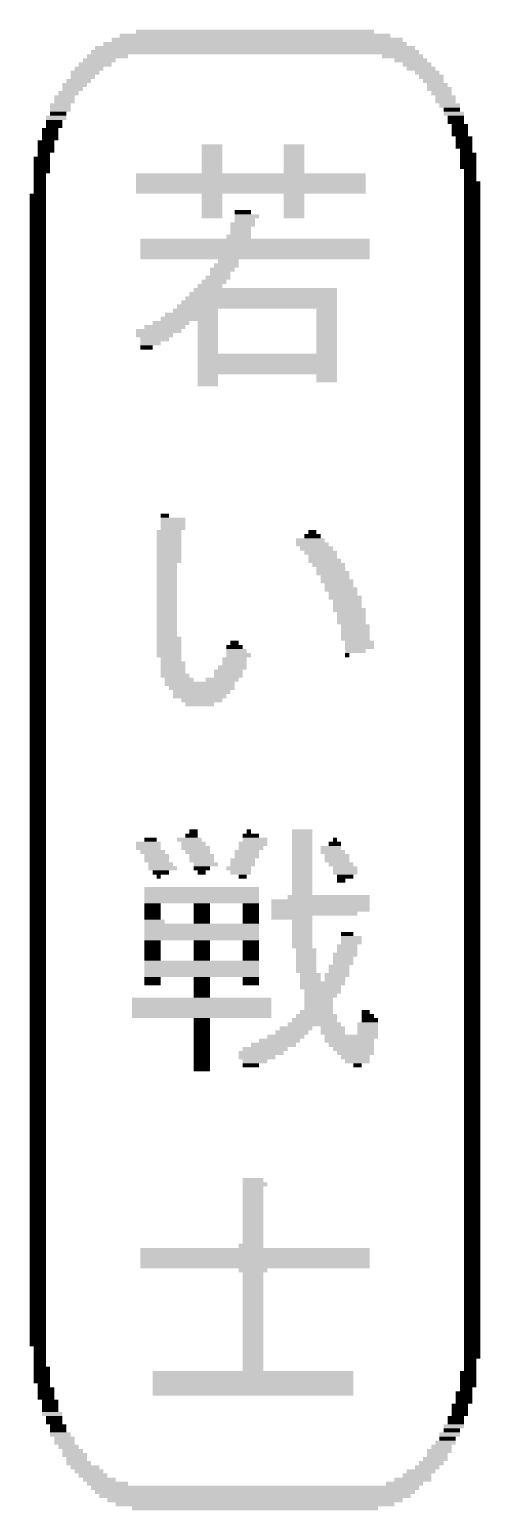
# Model space of a CAD drawing. Extents: x 0 to 386, y 0 to 144.
# Drawn here: x 317.79 to 321.14, y 15.38 to 26.39 of the extents above; entities that cross this region are included whole.
import ezdxf

# ---------------------------------------------------------------- set-up
doc = ezdxf.new("R2010")
doc.units = 0
doc.layers.add('21', color=253, linetype='CONTINUOUS')

# ---------------------------------------------------------------- blocks, each defined once
blk = doc.blocks.new('RECT')
blk.add_solid([(-0.5, -0.5), (0.5, -0.5), (-0.5, 0.5), (0.5, 0.5)])

msp = doc.modelspace()

# ---------------------------------------------------------------- block references
at = {"layer": '21', "yscale": 0.0305}
for p, xscale in [((319.4774, 26.3118), 2.1641), ((319.4622, 26.3423), 2.0117), ((319.4622, 26.3728), 1.7678), ((318.3649, 26.1899), 0.3048), ((319.4622, 26.2204), 2.4384), ((319.4622, 26.2509), 2.3774), ((319.4622, 26.2814), 2.2555), ((320.5595, 26.1899), 0.3048), ((318.1973, 26.068), 0.2134), ((318.2278, 26.0985), 0.2134), ((318.2735, 26.129), 0.2438), ((318.304, 26.1594), 0.2438), ((320.6204, 26.1594), 0.2438), ((320.6662, 26.129), 0.2134), ((320.6966, 26.0985), 0.2134), ((320.7424, 26.068), 0.1829), ((318.1211, 25.9766), 0.1829), ((318.1516, 26.007), 0.1829), ((318.182, 26.0375), 0.1829), ((320.7728, 26.0375), 0.1829), ((320.7881, 26.007), 0.1524), ((320.8186, 25.9766), 0.1524), ((318.0449, 25.8851), 0.1524), ((318.0449, 25.8546), 0.1524), ((318.0754, 25.9156), 0.1524), ((318.1058, 25.9461), 0.1524), ((320.8338, 25.9461), 0.1829), ((320.849, 25.9156), 0.1524), ((320.8795, 25.8851), 0.1524), ((320.8795, 25.8546), 0.1524), ((317.9839, 25.7327), 0.1524), ((318.0144, 25.8242), 0.1524), ((318.0144, 25.7937), 0.1524), ((317.9992, 25.7632), 0.1219), ((320.91, 25.8242), 0.1524), ((320.9252, 25.7937), 0.1219), ((320.9405, 25.7632), 0.1524), ((320.9557, 25.7327), 0.1219), ((317.9382, 25.6413), 0.1219), ((317.9687, 25.7022), 0.1219), ((317.9687, 25.6718), 0.1219), ((320.9557, 25.7022), 0.1219), ((320.9862, 25.6718), 0.1219), ((320.9862, 25.6413), 0.1219), ((317.9077, 25.5498), 0.1219), ((317.9077, 25.5194), 0.1219), ((317.9382, 25.6108), 0.1219), ((317.9382, 25.5803), 0.1219), ((319.1422, 25.5194), 0.1524), ((319.7518, 25.5194), 0.1524), ((320.9862, 25.6108), 0.1219), ((321.0167, 25.5803), 0.1219), ((321.0167, 25.5498), 0.1219), ((321.0167, 25.5194), 0.1219), ((317.8772, 25.4279), 0.1219), ((317.9077, 25.4889), 0.1219), ((317.8925, 25.4584), 0.0914), ((319.1422, 25.4889), 0.1524), ((319.1422, 25.4584), 0.1524), ((319.1422, 25.4279), 0.1524), ((319.7518, 25.4889), 0.1524), ((319.7518, 25.4584), 0.1524), ((319.7518, 25.4279), 0.1524), ((321.0319, 25.4889), 0.0914), ((321.0472, 25.4584), 0.1219), ((321.0472, 25.4279), 0.1219), ((317.8772, 25.3974), 0.1219), ((317.8772, 25.367), 0.1219), ((317.8772, 25.3365), 0.1219), ((317.862, 25.306), 0.0914), ((319.4317, 25.306), 1.7069), ((319.1422, 25.3974), 0.1524), ((319.1422, 25.367), 0.1524), ((319.1422, 25.3365), 0.1524), ((319.7518, 25.3974), 0.1524), ((319.7518, 25.367), 0.1524), ((319.7518, 25.3365), 0.1524), ((321.0472, 25.3974), 0.1219), ((321.0472, 25.367), 0.1219), ((321.0624, 25.3365), 0.0914), ((321.0624, 25.306), 0.0914), ((317.862, 25.2755), 0.0914), ((317.862, 25.245), 0.0914), ((317.862, 25.2146), 0.0914), ((317.862, 25.1841), 0.0914), ((319.4317, 25.2755), 1.7069), ((319.4317, 25.245), 1.7069), ((319.4317, 25.2146), 1.7069), ((319.4317, 25.1841), 1.7069), ((321.0624, 25.2755), 0.0914), ((321.0776, 25.245), 0.1219), ((321.0776, 25.2146), 0.1219), ((321.0776, 25.1841), 0.1219), ((317.8468, 25.1536), 0.1219), ((317.8468, 25.1231), 0.1219), ((317.8468, 25.0926), 0.1219), ((319.1422, 25.1536), 0.1524), ((319.1422, 25.1231), 0.1524), ((319.1422, 25.0926), 0.1524), ((319.7518, 25.1536), 0.1524), ((319.7518, 25.1231), 0.1524), ((319.7518, 25.0926), 0.1524), ((321.0776, 25.1536), 0.1219), ((321.0776, 25.1231), 0.1219), ((321.0776, 25.0926), 0.1219), ((317.8468, 25.0622), 0.1219), ((317.8468, 25.0317), 0.1219), ((317.8468, 25.0012), 0.1219), ((317.8468, 24.9707), 0.1219), ((319.1422, 25.0622), 0.1524), ((319.1422, 25.0317), 0.1524), ((319.1422, 25.0012), 0.1524), ((319.3708, 25.0317), 0.1219), ((319.4012, 25.0012), 0.1829), ((319.386, 24.9707), 0.1524), ((319.7518, 25.0622), 0.1524), ((319.7518, 25.0317), 0.1524), ((319.7518, 25.0012), 0.1524), ((321.0776, 25.0622), 0.1219), ((321.0776, 25.0317), 0.1219), ((321.0776, 25.0012), 0.1219), ((321.0776, 24.9707), 0.1219), ((317.8468, 24.9402), 0.1219), ((317.8468, 24.9098), 0.1219), ((317.8468, 24.8793), 0.1219), ((319.3708, 24.9402), 0.1829), ((319.3555, 24.9098), 0.1524), ((319.3555, 24.8793), 0.1524), ((321.0776, 24.9402), 0.1219), ((321.0776, 24.9098), 0.1219), ((321.0776, 24.8793), 0.1219), ((317.8468, 24.8488), 0.1219), ((317.8468, 24.8183), 0.1219), ((317.8468, 24.7878), 0.1219), ((317.8468, 24.7574), 0.1219), ((319.4622, 24.8183), 1.7069), ((319.4622, 24.7878), 1.7069), ((319.4622, 24.7574), 1.7069), ((319.3403, 24.8488), 0.1829), ((321.0776, 24.8488), 0.1219), ((321.0776, 24.8183), 0.1219), ((321.0776, 24.7878), 0.1219), ((321.0776, 24.7574), 0.1219), ((317.8468, 24.7269), 0.1219), ((317.8468, 24.6964), 0.1219), ((317.8468, 24.6659), 0.1219), ((317.8468, 24.6354), 0.1219), ((319.4622, 24.7269), 1.7069), ((319.4622, 24.6964), 1.7069), ((319.2488, 24.6354), 0.1829), ((319.2641, 24.6659), 0.1524), ((321.0776, 24.7269), 0.1219), ((321.0776, 24.6964), 0.1219), ((321.0776, 24.6659), 0.1219), ((321.0776, 24.6354), 0.1219), ((317.8468, 24.605), 0.1219), ((317.8468, 24.5745), 0.1219), ((317.8468, 24.544), 0.1219), ((319.1879, 24.544), 0.1829), ((319.2184, 24.605), 0.1829), ((319.2031, 24.5745), 0.1524), ((321.0776, 24.605), 0.1219), ((321.0776, 24.5745), 0.1219), ((321.0776, 24.544), 0.1219), ((317.8468, 24.5135), 0.1219), ((317.8468, 24.483), 0.1219), ((317.8468, 24.4526), 0.1219), ((317.8468, 24.4221), 0.1219), ((319.5232, 24.4221), 1.0973), ((319.5384, 24.4526), 1.0668), ((319.1269, 24.483), 0.1829), ((319.1574, 24.5135), 0.1829), ((321.0776, 24.5135), 0.1219), ((321.0776, 24.483), 0.1219), ((321.0776, 24.4526), 0.1219), ((321.0776, 24.4221), 0.1219), ((317.8468, 24.3916), 0.1219), ((317.8468, 24.3611), 0.1219), ((317.8468, 24.3306), 0.1219), ((319.4774, 24.3306), 1.1887), ((319.4927, 24.3611), 1.1582), ((319.5079, 24.3916), 1.1278), ((321.0776, 24.3916), 0.1219), ((321.0776, 24.3611), 0.1219), ((321.0776, 24.3306), 0.1219), ((317.8468, 24.3002), 0.1219), ((317.8468, 24.2697), 0.1219), ((317.8468, 24.2392), 0.1219), ((317.8468, 24.2087), 0.1219), ((318.8374, 24.2087), 0.2743), ((318.9745, 24.2392), 0.4267), ((318.9898, 24.2697), 0.3962), ((319.0202, 24.3002), 0.3353), ((319.1117, 24.2087), 0.1524), ((319.9956, 24.3002), 0.1524), ((319.9956, 24.2697), 0.1524), ((319.9956, 24.2392), 0.1524), ((319.9956, 24.2087), 0.1524), ((321.0776, 24.3002), 0.1219), ((321.0776, 24.2697), 0.1219), ((321.0776, 24.2392), 0.1219), ((321.0776, 24.2087), 0.1219), ((317.8468, 24.1782), 0.1219), ((317.8468, 24.1478), 0.1219), ((317.8468, 24.1173), 0.1219), ((317.8468, 24.0868), 0.1219), ((318.7154, 24.1173), 0.2743), ((318.7459, 24.1478), 0.3353), ((318.7154, 24.0868), 0.2134), ((318.7916, 24.1782), 0.3048), ((319.1117, 24.1782), 0.1524), ((319.1117, 24.1478), 0.1524), ((319.1117, 24.1173), 0.1524), ((319.1117, 24.0868), 0.1524), ((319.9956, 24.1782), 0.1524), ((319.9956, 24.1478), 0.1524), ((319.9956, 24.1173), 0.1524), ((319.9956, 24.0868), 0.1524), ((321.0776, 24.1782), 0.1219), ((321.0776, 24.1478), 0.1219), ((321.0776, 24.1173), 0.1219), ((321.0776, 24.0868), 0.1219), ((317.8468, 24.0563), 0.1219), ((317.8468, 24.0258), 0.1219), ((317.8468, 23.9954), 0.1219), ((318.685, 24.0563), 0.1524), ((318.6545, 24.0258), 0.0914), ((319.1117, 24.0563), 0.1524), ((319.1117, 24.0258), 0.1524), ((319.1117, 23.9954), 0.1524), ((319.9956, 24.0563), 0.1524), ((319.9956, 24.0258), 0.1524), ((319.9956, 23.9954), 0.1524), ((321.0776, 24.0563), 0.1219), ((321.0776, 24.0258), 0.1219), ((321.0776, 23.9954), 0.1219), ((317.8468, 23.9649), 0.1219), ((317.8468, 23.9344), 0.1219), ((317.8468, 23.9039), 0.1219), ((317.8468, 23.8734), 0.1219), ((319.5536, 23.9649), 1.0363), ((319.5536, 23.9344), 1.0363), ((319.5536, 23.9039), 1.0363), ((319.5536, 23.8734), 1.0363), ((321.0776, 23.9649), 0.1219), ((321.0776, 23.9344), 0.1219), ((321.0776, 23.9039), 0.1219), ((321.0776, 23.8734), 0.1219), ((317.8468, 23.843), 0.1219), ((317.8468, 23.8125), 0.1219), ((317.8468, 23.782), 0.1219), ((319.5536, 23.843), 1.0363), ((319.1117, 23.8125), 0.1524), ((319.1117, 23.782), 0.1524), ((319.9956, 23.8125), 0.1524), ((319.9956, 23.782), 0.1524), ((321.0776, 23.843), 0.1219), ((321.0776, 23.8125), 0.1219), ((321.0776, 23.782), 0.1219), ((317.8468, 23.7515), 0.1219), ((317.8468, 23.721), 0.1219), ((317.8468, 23.6906), 0.1219), ((317.8468, 23.6601), 0.1219), ((319.1117, 23.7515), 0.1524), ((321.0776, 23.7515), 0.1219), ((321.0776, 23.721), 0.1219), ((321.0776, 23.6906), 0.1219), ((321.0776, 23.6601), 0.1219), ((317.8468, 23.6296), 0.1219), ((317.8468, 23.5991), 0.1219), ((317.8468, 23.5686), 0.1219), ((317.8468, 23.5382), 0.1219), ((321.0776, 23.6296), 0.1219), ((321.0776, 23.5991), 0.1219), ((321.0776, 23.5686), 0.1219), ((321.0776, 23.5382), 0.1219), ((317.8468, 23.5077), 0.1219), ((317.8468, 23.4772), 0.1219), ((317.8468, 23.4467), 0.1219), ((321.0776, 23.5077), 0.1219), ((321.0776, 23.4772), 0.1219), ((321.0776, 23.4467), 0.1219), ((317.8468, 23.4162), 0.1219), ((317.8468, 23.3858), 0.1219), ((317.8468, 23.3553), 0.1219), ((317.8468, 23.3248), 0.1219), ((321.0776, 23.4162), 0.1219), ((321.0776, 23.3858), 0.1219), ((321.0776, 23.3553), 0.1219), ((321.0776, 23.3248), 0.1219), ((317.8468, 23.2943), 0.1219), ((317.8468, 23.2638), 0.1219), ((317.8468, 23.2334), 0.1219), ((317.8468, 23.2029), 0.1219), ((321.0776, 23.2943), 0.1219), ((321.0776, 23.2638), 0.1219), ((321.0776, 23.2334), 0.1219), ((321.0776, 23.2029), 0.1219), ((317.8468, 23.1724), 0.1219), ((317.8468, 23.1419), 0.1219), ((317.8468, 23.1114), 0.1219), ((321.0776, 23.1724), 0.1219), ((321.0776, 23.1419), 0.1219), ((321.0776, 23.1114), 0.1219), ((317.8468, 23.081), 0.1219), ((317.8468, 23.0505), 0.1219), ((317.8468, 23.02), 0.1219), ((317.8468, 22.9895), 0.1219), ((321.0776, 23.081), 0.1219), ((321.0776, 23.0505), 0.1219), ((321.0776, 23.02), 0.1219), ((321.0776, 22.9895), 0.1219), ((317.8468, 22.959), 0.1219), ((317.8468, 22.9286), 0.1219), ((317.8468, 22.8981), 0.1219), ((321.0776, 22.959), 0.1219), ((321.0776, 22.9286), 0.1219), ((321.0776, 22.8981), 0.1219), ((317.8468, 22.8676), 0.1219), ((317.8468, 22.8371), 0.1219), ((317.8468, 22.8066), 0.1219), ((317.8468, 22.7762), 0.1219), ((318.7916, 22.7762), 0.061), ((321.0776, 22.8676), 0.1219), ((321.0776, 22.8371), 0.1219), ((321.0776, 22.8066), 0.1219), ((321.0776, 22.7762), 0.1219), ((317.8468, 22.7457), 0.1219), ((317.8468, 22.7152), 0.1219), ((317.8468, 22.6847), 0.1219), ((317.8468, 22.6542), 0.1219), ((318.8221, 22.6542), 0.1829), ((318.8526, 22.7457), 0.1829), ((318.8526, 22.7152), 0.1829), ((318.8526, 22.6847), 0.1829), ((319.8889, 22.6542), 0.061), ((321.0776, 22.7457), 0.1219), ((321.0776, 22.7152), 0.1219), ((321.0776, 22.6847), 0.1219), ((321.0776, 22.6542), 0.1219), ((317.8468, 22.6238), 0.1219), ((317.8468, 22.5933), 0.1219), ((317.8468, 22.5628), 0.1219), ((318.8221, 22.6238), 0.1829), ((318.8221, 22.5933), 0.1829), ((318.8221, 22.5628), 0.1829), ((319.8737, 22.5933), 0.2134), ((319.8889, 22.5628), 0.2438), ((319.8889, 22.6238), 0.1219), ((321.0776, 22.6238), 0.1219), ((321.0776, 22.5933), 0.1219), ((321.0776, 22.5628), 0.1219), ((317.8468, 22.5323), 0.1219), ((317.8468, 22.5018), 0.1219), ((317.8468, 22.4714), 0.1219), ((317.8468, 22.4409), 0.1219), ((318.8221, 22.5323), 0.1829), ((318.8221, 22.5018), 0.1829), ((318.8221, 22.4714), 0.1829), ((318.8221, 22.4409), 0.1829), ((319.9194, 22.5323), 0.2438), ((319.9499, 22.5018), 0.2438), ((319.9651, 22.4714), 0.2134), ((319.9804, 22.4409), 0.2438), ((321.0776, 22.5323), 0.1219), ((321.0776, 22.5018), 0.1219), ((321.0776, 22.4714), 0.1219), ((321.0776, 22.4409), 0.1219), ((317.8468, 22.4104), 0.1219), ((317.8468, 22.3799), 0.1219), ((317.8468, 22.3494), 0.1219), ((318.8069, 22.4104), 0.1524), ((318.8069, 22.3799), 0.1524), ((318.8069, 22.3494), 0.1524), ((320.0108, 22.4104), 0.2438), ((320.0261, 22.3799), 0.2134), ((320.0413, 22.3494), 0.2438), ((321.0776, 22.4104), 0.1219), ((321.0776, 22.3799), 0.1219), ((321.0776, 22.3494), 0.1219), ((317.8468, 22.319), 0.1219), ((317.8468, 22.2885), 0.1219), ((317.8468, 22.258), 0.1219), ((317.8468, 22.2275), 0.1219), ((318.8069, 22.319), 0.1524), ((318.8069, 22.2885), 0.1524), ((318.8069, 22.258), 0.1524), ((318.8069, 22.2275), 0.1524), ((320.0566, 22.319), 0.2134), ((320.0718, 22.2885), 0.2438), ((320.087, 22.258), 0.2134), ((320.1023, 22.2275), 0.2438), ((321.0776, 22.319), 0.1219), ((321.0776, 22.2885), 0.1219), ((321.0776, 22.258), 0.1219), ((321.0776, 22.2275), 0.1219), ((317.8468, 22.197), 0.1219), ((317.8468, 22.1666), 0.1219), ((317.8468, 22.1361), 0.1219), ((317.8468, 22.1056), 0.1219), ((318.8069, 22.197), 0.1524), ((318.8069, 22.1666), 0.1524), ((318.8069, 22.1361), 0.1524), ((318.8069, 22.1056), 0.1524), ((320.1175, 22.197), 0.2134), ((320.1328, 22.1666), 0.2438), ((320.148, 22.1361), 0.2134), ((320.148, 22.1056), 0.2134), ((321.0776, 22.197), 0.1219), ((321.0776, 22.1666), 0.1219), ((321.0776, 22.1361), 0.1219), ((321.0776, 22.1056), 0.1219), ((317.8468, 22.0751), 0.1219), ((317.8468, 22.0446), 0.1219), ((317.8468, 22.0142), 0.1219), ((318.8069, 22.0751), 0.1524), ((318.8069, 22.0446), 0.1524), ((318.8069, 22.0142), 0.1524), ((320.1632, 22.0751), 0.2438), ((320.1785, 22.0446), 0.2134), ((320.1785, 22.0142), 0.2134), ((321.0776, 22.0751), 0.1219), ((321.0776, 22.0446), 0.1219), ((321.0776, 22.0142), 0.1219), ((317.8468, 21.9837), 0.1219), ((317.8468, 21.9532), 0.1219), ((317.8468, 21.9227), 0.1219), ((317.8468, 21.8922), 0.1219), ((318.8069, 21.9837), 0.1524), ((318.8069, 21.9532), 0.1524), ((318.8069, 21.9227), 0.1524), ((318.8069, 21.8922), 0.1524), ((320.1785, 21.9837), 0.2134), ((320.209, 21.9532), 0.2134), ((320.209, 21.9227), 0.2134), ((320.209, 21.8922), 0.2134), ((321.0776, 21.9837), 0.1219), ((321.0776, 21.9532), 0.1219), ((321.0776, 21.9227), 0.1219), ((321.0776, 21.8922), 0.1219), ((317.8468, 21.8618), 0.1219), ((317.8468, 21.8313), 0.1219), ((317.8468, 21.8008), 0.1219), ((318.8221, 21.8618), 0.1829), ((318.8221, 21.8313), 0.1829), ((318.8221, 21.8008), 0.1829), ((319.3098, 21.8008), 0.1219), ((319.3098, 21.8313), 0.061), ((320.209, 21.8618), 0.2134), ((320.2394, 21.8313), 0.2134), ((320.2394, 21.8008), 0.2134), ((321.0776, 21.8618), 0.1219), ((321.0776, 21.8313), 0.1219), ((321.0776, 21.8008), 0.1219), ((317.8468, 21.7703), 0.1219), ((317.8468, 21.7398), 0.1219), ((317.8468, 21.7094), 0.1219), ((317.8468, 21.6789), 0.1219), ((318.8221, 21.7703), 0.1829), ((318.8221, 21.7398), 0.1829), ((318.8526, 21.6789), 0.1829), ((318.8374, 21.7094), 0.1524), ((319.3098, 21.7094), 0.1829), ((319.3098, 21.6789), 0.1829), ((319.325, 21.7703), 0.1524), ((319.3403, 21.7398), 0.1829), ((320.209, 21.7703), 0.1524), ((320.148, 21.7398), 0.0305), ((321.0776, 21.7703), 0.1219), ((321.0776, 21.7398), 0.1219), ((321.0776, 21.7094), 0.1219), ((321.0776, 21.6789), 0.1219), ((317.8468, 21.6484), 0.1219), ((317.8468, 21.6179), 0.1219), ((317.8468, 21.5874), 0.1219), ((317.8468, 21.557), 0.1219), ((318.8526, 21.6484), 0.1829), ((318.8526, 21.6179), 0.1829), ((318.8678, 21.5874), 0.2134), ((318.8983, 21.557), 0.2134), ((319.2184, 21.557), 0.2438), ((319.2641, 21.6179), 0.2134), ((319.2641, 21.5874), 0.2134), ((319.2946, 21.6484), 0.2134), ((321.0776, 21.6484), 0.1219), ((321.0776, 21.6179), 0.1219), ((321.0776, 21.5874), 0.1219), ((321.0776, 21.557), 0.1219), ((317.8468, 21.5265), 0.1219), ((317.8468, 21.496), 0.1219), ((317.8468, 21.4655), 0.1219), ((319.0507, 21.5265), 0.5182), ((319.066, 21.496), 0.4877), ((319.066, 21.4655), 0.4267), ((321.0776, 21.5265), 0.1219), ((321.0776, 21.496), 0.1219), ((321.0776, 21.4655), 0.1219), ((317.8468, 21.435), 0.1219), ((317.8468, 21.4046), 0.1219), ((317.8468, 21.3741), 0.1219), ((317.8468, 21.3436), 0.1219), ((319.0507, 21.435), 0.3962), ((319.066, 21.4046), 0.3048), ((319.0507, 21.3741), 0.2134), ((321.0776, 21.435), 0.1219), ((321.0776, 21.4046), 0.1219), ((321.0776, 21.3741), 0.1219), ((321.0776, 21.3436), 0.1219), ((317.8468, 21.3131), 0.1219), ((317.8468, 21.2826), 0.1219), ((317.8468, 21.2522), 0.1219), ((317.8468, 21.2217), 0.1219), ((321.0776, 21.3131), 0.1219), ((321.0776, 21.2826), 0.1219), ((321.0776, 21.2522), 0.1219), ((321.0776, 21.2217), 0.1219), ((317.8468, 21.1912), 0.1219), ((317.8468, 21.1607), 0.1219), ((317.8468, 21.1302), 0.1219), ((321.0776, 21.1912), 0.1219), ((321.0776, 21.1607), 0.1219), ((321.0776, 21.1302), 0.1219), ((317.8468, 21.0998), 0.1219), ((317.8468, 21.0693), 0.1219), ((317.8468, 21.0388), 0.1219), ((317.8468, 21.0083), 0.1219), ((321.0776, 21.0998), 0.1219), ((321.0776, 21.0693), 0.1219), ((321.0776, 21.0388), 0.1219), ((321.0776, 21.0083), 0.1219), ((317.8468, 20.9778), 0.1219), ((317.8468, 20.9474), 0.1219), ((317.8468, 20.9169), 0.1219), ((321.0776, 20.9778), 0.1219), ((321.0776, 20.9474), 0.1219), ((321.0776, 20.9169), 0.1219), ((317.8468, 20.8864), 0.1219), ((317.8468, 20.8559), 0.1219), ((317.8468, 20.8254), 0.1219), ((317.8468, 20.795), 0.1219), ((321.0776, 20.8864), 0.1219), ((321.0776, 20.8559), 0.1219), ((321.0776, 20.8254), 0.1219), ((321.0776, 20.795), 0.1219), ((317.8468, 20.7645), 0.1219), ((317.8468, 20.734), 0.1219), ((317.8468, 20.7035), 0.1219), ((317.8468, 20.673), 0.1219), ((321.0776, 20.7645), 0.1219), ((321.0776, 20.734), 0.1219), ((321.0776, 20.7035), 0.1219), ((321.0776, 20.673), 0.1219), ((317.8468, 20.6426), 0.1219), ((317.8468, 20.6121), 0.1219), ((317.8468, 20.5816), 0.1219), ((321.0776, 20.6426), 0.1219), ((321.0776, 20.6121), 0.1219), ((321.0776, 20.5816), 0.1219), ((317.8468, 20.5511), 0.1219), ((317.8468, 20.5206), 0.1219), ((317.8468, 20.4902), 0.1219), ((317.8468, 20.4597), 0.1219), ((321.0776, 20.5511), 0.1219), ((321.0776, 20.5206), 0.1219), ((321.0776, 20.4902), 0.1219), ((321.0776, 20.4597), 0.1219), ((317.8468, 20.4292), 0.1219), ((317.8468, 20.3987), 0.1219), ((317.8468, 20.3682), 0.1219), ((318.685, 20.3682), 0.0914), ((318.9745, 20.3682), 0.1829), ((318.9898, 20.3987), 0.0914), ((319.005, 20.4292), 0.061), ((319.4317, 20.3987), 0.1219), ((319.4622, 20.3682), 0.1829), ((319.4165, 20.4292), 0.0305), ((319.8127, 20.4292), 0.1524), ((319.8127, 20.3987), 0.1524), ((319.8127, 20.3682), 0.1524), ((320.0566, 20.3682), 0.0305), ((321.0776, 20.4292), 0.1219), ((321.0776, 20.3987), 0.1219), ((321.0776, 20.3682), 0.1219), ((317.8468, 20.3378), 0.1219), ((317.8468, 20.3073), 0.1219), ((317.8468, 20.2768), 0.1219), ((317.8468, 20.2463), 0.1219), ((318.6697, 20.3378), 0.1829), ((318.6697, 20.3073), 0.1829), ((318.7002, 20.2768), 0.1829), ((318.7307, 20.2463), 0.1829), ((319.005, 20.3378), 0.1829), ((319.0202, 20.3073), 0.2134), ((319.0355, 20.2768), 0.1829), ((319.066, 20.2463), 0.1829), ((319.4012, 20.2768), 0.1829), ((319.4012, 20.2463), 0.1829), ((319.4317, 20.3073), 0.1829), ((319.447, 20.3378), 0.2134), ((319.8127, 20.3378), 0.1524), ((319.8127, 20.3073), 0.1524), ((319.8127, 20.2768), 0.1524), ((319.8127, 20.2463), 0.1524), ((320.0413, 20.2768), 0.1829), ((320.0261, 20.3073), 0.1524), ((320.0718, 20.2463), 0.1829), ((320.0566, 20.3378), 0.0914), ((321.0776, 20.3378), 0.1219), ((321.0776, 20.3073), 0.1219), ((321.0776, 20.2768), 0.1219), ((321.0776, 20.2463), 0.1219), ((317.8468, 20.2158), 0.1219), ((317.8468, 20.1854), 0.1219), ((317.8468, 20.1549), 0.1219), ((317.8468, 20.1244), 0.1219), ((318.7307, 20.2158), 0.1829), ((318.7612, 20.1854), 0.1829), ((318.7764, 20.1549), 0.2134), ((318.7612, 20.1244), 0.1219), ((319.066, 20.2158), 0.1829), ((319.0964, 20.1854), 0.1829), ((319.066, 20.1549), 0.1219), ((319.066, 20.1244), 0.061), ((319.3403, 20.1549), 0.1829), ((319.3708, 20.2158), 0.1829), ((319.3708, 20.1854), 0.1829), ((319.3555, 20.1244), 0.1524), ((319.8127, 20.2158), 0.1524), ((319.8127, 20.1854), 0.1524), ((319.8127, 20.1549), 0.1524), ((319.8127, 20.1244), 0.1524), ((320.0718, 20.2158), 0.1829), ((320.1023, 20.1854), 0.1829), ((320.1328, 20.1549), 0.1829), ((320.1328, 20.1244), 0.1829), ((321.0776, 20.2158), 0.1219), ((321.0776, 20.1854), 0.1219), ((321.0776, 20.1549), 0.1219), ((321.0776, 20.1244), 0.1219), ((317.8468, 20.0939), 0.1219), ((317.8468, 20.0634), 0.1219), ((317.8468, 20.033), 0.1219), ((318.7459, 20.0939), 0.0305), ((319.3708, 20.0939), 0.061), ((319.8127, 20.0939), 0.1524), ((319.8127, 20.0634), 0.1524), ((319.8127, 20.033), 0.1524), ((320.1328, 20.0939), 0.1219), ((320.1023, 20.0634), 0.061), ((321.0776, 20.0939), 0.1219), ((321.0776, 20.0634), 0.1219), ((321.0776, 20.033), 0.1219), ((317.8468, 20.0025), 0.1219), ((317.8468, 19.972), 0.1219), ((317.8468, 19.9415), 0.1219), ((317.8468, 19.911), 0.1219), ((319.066, 20.0025), 0.8534), ((319.066, 19.972), 0.8534), ((319.066, 19.9415), 0.8534), ((319.066, 19.911), 0.8534), ((319.9499, 19.911), 0.7315), ((320.0108, 19.9415), 0.6096), ((319.8127, 20.0025), 0.1524), ((319.8127, 19.972), 0.1524), ((321.0776, 20.0025), 0.1219), ((321.0776, 19.972), 0.1219), ((321.0776, 19.9415), 0.1219), ((321.0776, 19.911), 0.1219), ((317.8468, 19.8806), 0.1219), ((317.8468, 19.8501), 0.1219), ((317.8468, 19.8196), 0.1219), ((318.7002, 19.8806), 0.1219), ((318.7002, 19.8501), 0.1219), ((318.7002, 19.8196), 0.1219), ((319.066, 19.8806), 0.1219), ((319.066, 19.8501), 0.1219), ((319.066, 19.8196), 0.1219), ((319.4317, 19.8806), 0.1219), ((319.4317, 19.8501), 0.1219), ((319.4317, 19.8196), 0.1219), ((319.9499, 19.8806), 0.7315), ((319.9499, 19.8501), 0.7315), ((319.9042, 19.8196), 0.6401), ((321.0776, 19.8806), 0.1219), ((321.0776, 19.8501), 0.1219), ((321.0776, 19.8196), 0.1219), ((317.8468, 19.7891), 0.1219), ((317.8468, 19.7586), 0.1219), ((317.8468, 19.7282), 0.1219), ((317.8468, 19.6977), 0.1219), ((318.7154, 19.7586), 0.1524), ((318.7002, 19.7891), 0.1219), ((319.066, 19.7282), 0.8534), ((319.066, 19.6977), 0.8534), ((319.066, 19.7891), 0.1219), ((319.066, 19.7586), 0.1219), ((319.4317, 19.7891), 0.1219), ((319.4317, 19.7586), 0.1219), ((319.7365, 19.7891), 0.3048), ((319.8127, 19.7586), 0.1524), ((319.8127, 19.7282), 0.1524), ((319.8127, 19.6977), 0.1524), ((321.0776, 19.7891), 0.1219), ((321.0776, 19.7586), 0.1219), ((321.0776, 19.7282), 0.1219), ((321.0776, 19.6977), 0.1219), ((317.8468, 19.6672), 0.1219), ((317.8468, 19.6367), 0.1219), ((317.8468, 19.6062), 0.1219), ((317.8468, 19.5758), 0.1219), ((319.066, 19.6672), 0.8534), ((319.066, 19.6367), 0.8534), ((318.7002, 19.6062), 0.1219), ((318.7002, 19.5758), 0.1219), ((319.066, 19.6062), 0.1219), ((319.066, 19.5758), 0.1219), ((319.4317, 19.6062), 0.1219), ((319.4317, 19.5758), 0.1219), ((319.8127, 19.6672), 0.1524), ((319.8127, 19.6367), 0.1524), ((319.8127, 19.6062), 0.1524), ((319.8127, 19.5758), 0.1524), ((320.148, 19.5758), 0.1524), ((320.148, 19.6672), 0.0914), ((320.1785, 19.6367), 0.1524), ((320.1785, 19.6062), 0.1524), ((321.0776, 19.6672), 0.1219), ((321.0776, 19.6367), 0.1219), ((321.0776, 19.6062), 0.1219), ((321.0776, 19.5758), 0.1219), ((317.8468, 19.5453), 0.1219), ((317.8468, 19.5148), 0.1219), ((317.8468, 19.4843), 0.1219), ((318.7002, 19.5453), 0.1219), ((318.7002, 19.5148), 0.1219), ((318.7002, 19.4843), 0.1219), ((319.066, 19.5453), 0.1219), ((319.066, 19.5148), 0.1219), ((319.066, 19.4843), 0.1219), ((319.4317, 19.5453), 0.1219), ((319.4317, 19.5148), 0.1219), ((319.4317, 19.4843), 0.1219), ((319.8432, 19.5453), 0.1524), ((319.8432, 19.5148), 0.1524), ((319.8432, 19.4843), 0.1524), ((320.1328, 19.5148), 0.1829), ((320.1175, 19.4843), 0.1524), ((320.148, 19.5453), 0.1524), ((321.0776, 19.5453), 0.1219), ((321.0776, 19.5148), 0.1219), ((321.0776, 19.4843), 0.1219), ((317.8468, 19.4538), 0.1219), ((317.8468, 19.4234), 0.1219), ((317.8468, 19.3929), 0.1219), ((317.8468, 19.3624), 0.1219), ((319.066, 19.4538), 0.8534), ((319.066, 19.4234), 0.8534), ((319.066, 19.3929), 0.8534), ((319.066, 19.3624), 0.8534), ((319.8432, 19.4538), 0.1524), ((319.8432, 19.4234), 0.1524), ((319.8432, 19.3929), 0.1524), ((319.8737, 19.3624), 0.1524), ((320.0718, 19.3624), 0.1829), ((320.087, 19.4234), 0.1524), ((320.087, 19.3929), 0.1524), ((320.1175, 19.4538), 0.1524), ((321.0776, 19.4538), 0.1219), ((321.0776, 19.4234), 0.1219), ((321.0776, 19.3929), 0.1219), ((321.0776, 19.3624), 0.1219), ((317.8468, 19.3319), 0.1219), ((317.8468, 19.3014), 0.1219), ((317.8468, 19.271), 0.1219), ((318.7002, 19.3319), 0.1219), ((318.7002, 19.3014), 0.1219), ((319.066, 19.3319), 0.1219), ((319.066, 19.3014), 0.1219), ((319.066, 19.271), 0.1219), ((319.4317, 19.3319), 0.1219), ((319.4317, 19.3014), 0.1219), ((319.8737, 19.3319), 0.1524), ((319.9651, 19.3014), 0.3353), ((319.9499, 19.271), 0.3048), ((320.0566, 19.3319), 0.1524), ((321.0776, 19.3319), 0.1219), ((321.0776, 19.3014), 0.1219), ((321.0776, 19.271), 0.1219), ((317.8468, 19.2405), 0.1219), ((317.8468, 19.21), 0.1219), ((317.8468, 19.1795), 0.1219), ((317.8468, 19.149), 0.1219), ((319.066, 19.1795), 1.0363), ((319.066, 19.149), 1.0363), ((319.066, 19.2405), 0.1219), ((319.066, 19.21), 0.1219), ((319.9651, 19.2405), 0.2743), ((319.9346, 19.1795), 0.2134), ((319.9346, 19.149), 0.2134), ((319.9499, 19.21), 0.2438), ((321.0776, 19.2405), 0.1219), ((321.0776, 19.21), 0.1219), ((321.0776, 19.1795), 0.1219), ((321.0776, 19.149), 0.1219), ((317.8468, 19.1186), 0.1219), ((317.8468, 19.0881), 0.1219), ((317.8468, 19.0576), 0.1219), ((317.8468, 19.0271), 0.1219), ((319.066, 19.1186), 1.0363), ((319.066, 19.0881), 1.0363), ((319.066, 19.0576), 1.0363), ((319.066, 19.0271), 0.1219), ((319.9042, 19.0271), 0.3353), ((319.9194, 19.0576), 0.3048), ((319.9194, 19.0881), 0.2438), ((319.9346, 19.1186), 0.2134), ((320.2852, 19.0881), 0.061), ((320.3004, 19.0576), 0.0914), ((320.3156, 19.0271), 0.1219), ((321.0776, 19.1186), 0.1219), ((321.0776, 19.0881), 0.1219), ((321.0776, 19.0576), 0.1219), ((321.0776, 19.0271), 0.1219), ((317.8468, 18.9966), 0.1219), ((317.8468, 18.9662), 0.1219), ((317.8468, 18.9357), 0.1219), ((319.066, 18.9966), 0.1219), ((319.066, 18.9662), 0.1219), ((319.066, 18.9357), 0.1219), ((319.7365, 18.9357), 0.2438), ((319.767, 18.9662), 0.2438), ((319.9042, 18.9966), 0.3962), ((320.0413, 18.9662), 0.1829), ((320.0413, 18.9357), 0.1829), ((320.3004, 18.9966), 0.1524), ((320.3004, 18.9662), 0.1524), ((320.3004, 18.9357), 0.1524), ((321.0776, 18.9966), 0.1219), ((321.0776, 18.9662), 0.1219), ((321.0776, 18.9357), 0.1219), ((317.8468, 18.9052), 0.1219), ((317.8468, 18.8747), 0.1219), ((317.8468, 18.8442), 0.1219), ((317.8468, 18.8138), 0.1219), ((319.066, 18.9052), 0.1219), ((319.066, 18.8747), 0.1219), ((319.066, 18.8442), 0.1219), ((319.066, 18.8138), 0.1219), ((319.5384, 18.8138), 0.3353), ((319.5994, 18.8442), 0.3353), ((319.6451, 18.8747), 0.3048), ((319.6908, 18.9052), 0.2743), ((320.1632, 18.8747), 0.3658), ((320.1785, 18.9052), 0.3962), ((320.1785, 18.8442), 0.3353), ((320.1937, 18.8138), 0.3048), ((321.0776, 18.9052), 0.1219), ((321.0776, 18.8747), 0.1219), ((321.0776, 18.8442), 0.1219), ((321.0776, 18.8138), 0.1219), ((317.8468, 18.7833), 0.1219), ((317.8468, 18.7528), 0.1219), ((317.8468, 18.7223), 0.1219), ((317.8468, 18.6918), 0.1219), ((319.066, 18.7833), 0.1219), ((319.066, 18.7528), 0.1219), ((319.066, 18.7223), 0.1219), ((319.066, 18.6918), 0.1219), ((319.4774, 18.7528), 0.2743), ((319.5079, 18.7833), 0.3353), ((319.4622, 18.7223), 0.1829), ((319.4317, 18.6918), 0.1219), ((320.209, 18.7833), 0.2743), ((320.209, 18.7528), 0.2134), ((320.2242, 18.7223), 0.1829), ((320.2242, 18.6918), 0.061), ((321.0776, 18.7833), 0.1219), ((321.0776, 18.7528), 0.1219), ((321.0776, 18.7223), 0.1219), ((321.0776, 18.6918), 0.1219), ((317.8468, 18.6614), 0.1219), ((317.8468, 18.6309), 0.1219), ((317.8468, 18.6004), 0.1219), ((319.066, 18.6614), 0.1219), ((321.0776, 18.6614), 0.1219), ((321.0776, 18.6309), 0.1219), ((321.0776, 18.6004), 0.1219), ((317.8468, 18.5699), 0.1219), ((317.8468, 18.5394), 0.1219), ((317.8468, 18.509), 0.1219), ((317.8468, 18.4785), 0.1219), ((321.0776, 18.5699), 0.1219), ((321.0776, 18.5394), 0.1219), ((321.0776, 18.509), 0.1219), ((321.0776, 18.4785), 0.1219), ((317.8468, 18.448), 0.1219), ((317.8468, 18.4175), 0.1219), ((317.8468, 18.387), 0.1219), ((321.0776, 18.448), 0.1219), ((321.0776, 18.4175), 0.1219), ((321.0776, 18.387), 0.1219), ((317.8468, 18.3566), 0.1219), ((317.8468, 18.3261), 0.1219), ((317.8468, 18.2956), 0.1219), ((317.8468, 18.2651), 0.1219), ((321.0776, 18.3566), 0.1219), ((321.0776, 18.3261), 0.1219), ((321.0776, 18.2956), 0.1219), ((321.0776, 18.2651), 0.1219), ((317.8468, 18.2346), 0.1219), ((317.8468, 18.2042), 0.1219), ((317.8468, 18.1737), 0.1219), ((317.8468, 18.1432), 0.1219), ((321.0776, 18.2346), 0.1219), ((321.0776, 18.2042), 0.1219), ((321.0776, 18.1737), 0.1219), ((321.0776, 18.1432), 0.1219), ((317.8468, 18.1127), 0.1219), ((317.8468, 18.0822), 0.1219), ((317.8468, 18.0518), 0.1219), ((321.0776, 18.1127), 0.1219), ((321.0776, 18.0822), 0.1219), ((321.0776, 18.0518), 0.1219), ((317.8468, 18.0213), 0.1219), ((317.8468, 17.9908), 0.1219), ((317.8468, 17.9603), 0.1219), ((317.8468, 17.9298), 0.1219), ((321.0776, 18.0213), 0.1219), ((321.0776, 17.9908), 0.1219), ((321.0776, 17.9603), 0.1219), ((321.0776, 17.9298), 0.1219), ((317.8468, 17.8994), 0.1219), ((317.8468, 17.8689), 0.1219), ((317.8468, 17.8384), 0.1219), ((319.447, 17.8384), 0.1524), ((321.0776, 17.8994), 0.1219), ((321.0776, 17.8689), 0.1219), ((321.0776, 17.8384), 0.1219), ((317.8468, 17.8079), 0.1219), ((317.8468, 17.7774), 0.1219), ((317.8468, 17.747), 0.1219), ((317.8468, 17.7165), 0.1219), ((319.4622, 17.8079), 0.1829), ((319.447, 17.7774), 0.1524), ((319.447, 17.747), 0.1524), ((319.447, 17.7165), 0.1524), ((321.0776, 17.8079), 0.1219), ((321.0776, 17.7774), 0.1219), ((321.0776, 17.747), 0.1219), ((321.0776, 17.7165), 0.1219), ((317.8468, 17.686), 0.1219), ((317.8468, 17.6555), 0.1219), ((317.8468, 17.625), 0.1219), ((317.8468, 17.5946), 0.1219), ((319.447, 17.686), 0.1524), ((319.447, 17.6555), 0.1524), ((319.447, 17.625), 0.1524), ((319.447, 17.5946), 0.1524), ((321.0776, 17.686), 0.1219), ((321.0776, 17.6555), 0.1219), ((321.0776, 17.625), 0.1219), ((321.0776, 17.5946), 0.1219), ((317.8468, 17.5641), 0.1219), ((317.8468, 17.5336), 0.1219), ((317.8468, 17.5031), 0.1219), ((319.447, 17.5641), 0.1524), ((319.447, 17.5336), 0.1524), ((319.447, 17.5031), 0.1524), ((321.0776, 17.5641), 0.1219), ((321.0776, 17.5336), 0.1219), ((321.0776, 17.5031), 0.1219), ((317.8468, 17.4726), 0.1219), ((317.8468, 17.4422), 0.1219), ((317.8468, 17.4117), 0.1219), ((317.8468, 17.3812), 0.1219), ((319.447, 17.4726), 0.1524), ((319.447, 17.4422), 0.1524), ((319.447, 17.4117), 0.1524), ((319.447, 17.3812), 0.1524), ((321.0776, 17.4726), 0.1219), ((321.0776, 17.4422), 0.1219), ((321.0776, 17.4117), 0.1219), ((321.0776, 17.3812), 0.1219), ((317.8468, 17.3507), 0.1219), ((317.8468, 17.3202), 0.1219), ((317.8468, 17.2898), 0.1219), ((319.4622, 17.3202), 1.7069), ((319.4622, 17.2898), 1.7069), ((319.4317, 17.3507), 0.1829), ((321.0776, 17.3507), 0.1219), ((321.0776, 17.3202), 0.1219), ((321.0776, 17.2898), 0.1219), ((317.8468, 17.2593), 0.1219), ((317.8468, 17.2288), 0.1219), ((317.8468, 17.1983), 0.1219), ((317.8468, 17.1678), 0.1219), ((319.4622, 17.2593), 1.7069), ((319.4622, 17.2288), 1.7069), ((319.4622, 17.1983), 1.7069), ((319.447, 17.1678), 0.2134), ((321.0776, 17.2593), 0.1219), ((321.0776, 17.2288), 0.1219), ((321.0776, 17.1983), 0.1219), ((321.0776, 17.1678), 0.1219), ((317.8468, 17.1374), 0.1219), ((317.8468, 17.1069), 0.1219), ((317.8468, 17.0764), 0.1219), ((317.8468, 17.0459), 0.1219), ((319.447, 17.1374), 0.1524), ((319.447, 17.1069), 0.1524), ((319.447, 17.0764), 0.1524), ((319.447, 17.0459), 0.1524), ((321.0776, 17.1374), 0.1219), ((321.0776, 17.1069), 0.1219), ((321.0776, 17.0764), 0.1219), ((321.0776, 17.0459), 0.1219), ((317.8468, 17.0154), 0.1219), ((317.8468, 16.985), 0.1219), ((317.8468, 16.9545), 0.1219), ((319.447, 17.0154), 0.1524), ((319.447, 16.985), 0.1524), ((319.447, 16.9545), 0.1524), ((321.0776, 17.0154), 0.1219), ((321.0776, 16.985), 0.1219), ((321.0776, 16.9545), 0.1219), ((317.8468, 16.924), 0.1219), ((317.8468, 16.8935), 0.1219), ((317.8468, 16.863), 0.1219), ((317.8468, 16.8326), 0.1219), ((319.447, 16.924), 0.1524), ((319.447, 16.8935), 0.1524), ((319.447, 16.863), 0.1524), ((319.447, 16.8326), 0.1524), ((321.0776, 16.924), 0.1219), ((321.0776, 16.8935), 0.1219), ((321.0776, 16.863), 0.1219), ((321.0776, 16.8326), 0.1219), ((317.8468, 16.8021), 0.1219), ((317.8468, 16.7716), 0.1219), ((317.8468, 16.7411), 0.1219), ((317.8468, 16.7106), 0.1219), ((319.447, 16.8021), 0.1524), ((319.447, 16.7716), 0.1524), ((319.447, 16.7411), 0.1524), ((319.447, 16.7106), 0.1524), ((321.0776, 16.8021), 0.1219), ((321.0776, 16.7716), 0.1219), ((321.0776, 16.7411), 0.1219), ((321.0776, 16.7106), 0.1219), ((317.8468, 16.6802), 0.1219), ((317.8468, 16.6497), 0.1219), ((317.8468, 16.6192), 0.1219), ((319.447, 16.6802), 0.1524), ((319.447, 16.6497), 0.1524), ((319.447, 16.6192), 0.1524), ((321.0776, 16.6802), 0.1219), ((321.0776, 16.6497), 0.1219), ((321.0776, 16.6192), 0.1219), ((317.862, 16.5887), 0.0914), ((317.862, 16.5582), 0.0914), ((317.862, 16.5278), 0.0914), ((317.862, 16.4973), 0.0914), ((319.447, 16.5887), 0.1524), ((319.447, 16.5582), 0.1524), ((319.447, 16.5278), 0.1524), ((319.447, 16.4973), 0.1524), ((321.0776, 16.5887), 0.1219), ((321.0776, 16.5582), 0.1219), ((321.0776, 16.5278), 0.1219), ((321.0624, 16.4973), 0.0914), ((317.862, 16.4668), 0.0914), ((317.8772, 16.4363), 0.1219), ((317.8772, 16.4058), 0.1219), ((319.447, 16.4058), 1.4935), ((319.447, 16.4668), 0.1524), ((319.447, 16.4363), 0.1524), ((321.0472, 16.4058), 0.1219), ((321.0624, 16.4668), 0.0914), ((321.0624, 16.4363), 0.0914), ((317.8772, 16.3754), 0.1219), ((317.8772, 16.3449), 0.1219), ((317.9077, 16.2839), 0.1219), ((317.8925, 16.3144), 0.0914), ((319.447, 16.3754), 1.4935), ((319.447, 16.3449), 1.4935), ((319.447, 16.3144), 1.4935), ((319.447, 16.2839), 1.4935), ((321.0472, 16.3754), 0.1219), ((321.0472, 16.3449), 0.1219), ((321.0472, 16.3144), 0.1219), ((321.0319, 16.2839), 0.0914), ((317.9077, 16.2534), 0.1219), ((317.9077, 16.223), 0.1219), ((317.9382, 16.1925), 0.1219), ((317.9382, 16.162), 0.1219), ((319.447, 16.2534), 1.4935), ((320.9862, 16.162), 0.1219), ((321.0167, 16.2534), 0.1219), ((321.0167, 16.223), 0.1219), ((321.0167, 16.1925), 0.1219), ((317.9534, 16.101), 0.1524), ((317.9382, 16.1315), 0.1219), ((317.9687, 16.0706), 0.1219), ((320.9557, 16.0706), 0.1219), ((320.9862, 16.1315), 0.1219), ((320.9862, 16.101), 0.1219), ((317.9687, 16.0401), 0.1219), ((317.9992, 16.0096), 0.1219), ((317.9992, 15.9791), 0.1219), ((318.0144, 15.9486), 0.1524), ((320.91, 15.9486), 0.1524), ((320.9405, 16.0096), 0.1524), ((320.9252, 15.9791), 0.1219), ((320.9557, 16.0401), 0.1219), ((318.0449, 15.9182), 0.1524), ((318.0449, 15.8877), 0.1524), ((318.0754, 15.8572), 0.1524), ((320.849, 15.8572), 0.1524), ((320.8795, 15.8877), 0.1524), ((320.8948, 15.9182), 0.1219), ((318.1058, 15.8267), 0.1524), ((318.1211, 15.7962), 0.1829), ((318.1363, 15.7658), 0.1524), ((318.1516, 15.7353), 0.1829), ((320.7728, 15.7353), 0.1829), ((320.8033, 15.7658), 0.1829), ((320.8338, 15.8267), 0.1829), ((320.8186, 15.7962), 0.1524), ((318.1973, 15.7048), 0.2134), ((318.2278, 15.6743), 0.2134), ((318.2582, 15.6438), 0.2134), ((318.304, 15.6134), 0.2438), ((320.6357, 15.6134), 0.2743), ((320.6662, 15.6438), 0.2134), ((320.6966, 15.6743), 0.2134), ((320.7424, 15.7048), 0.1829), ((318.3649, 15.5829), 0.3048), ((319.4622, 15.5524), 2.4384), ((319.4622, 15.5219), 2.3774), ((320.5747, 15.5829), 0.2743), ((319.4622, 15.4914), 2.3165), ((319.4622, 15.461), 2.1946), ((319.4622, 15.4305), 2.0726), ((319.4622, 15.4), 1.8288)]:
    msp.add_blockref('RECT', p, dxfattribs=dict(at, xscale=xscale))

doc.saveas('drawing.dxf')
